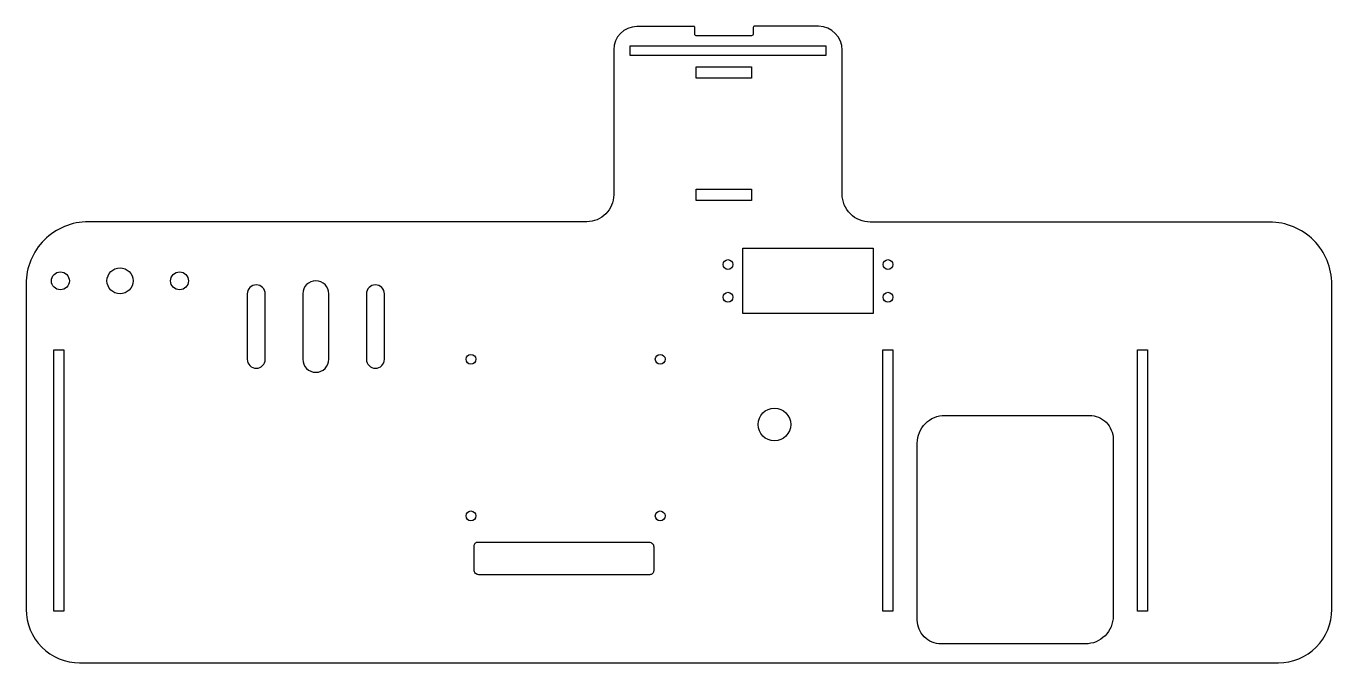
# Model space of a CAD drawing. Extents: x -29 to -13.2, y 38.6 to 46.3.
import ezdxf

# ---------------------------------------------------------------- set-up
doc = ezdxf.new("R2010")
doc.units = 0
doc.layers.get('0').update_dxf_attribs({"linetype": 'continuous'})

# ---------------------------------------------------------------- blocks, each defined once
blk = doc.blocks.new('SCALE')
at = {"color": 7}
for points in [[(-18.81, 43.937, -0.414214), (-19.148, 44.275), (-19.148, 46.008, 0.407504), (-19.433, 46.3), (-20.205, 46.3, 0.414214), (-20.22, 46.285), (-20.22, 46.206, -0.414214), (-20.241, 46.184), (-20.911, 46.184, -0.414214), (-20.927, 46.2), (-20.927, 46.289, 0.414214), (-20.932, 46.294), (-21.625, 46.294, 0.412118), (-21.904, 46.012), (-21.904, 44.265, -0.414214), (-22.228, 43.941), (-28.239, 43.941, 0.414214), (-28.991, 43.19), (-28.991, 39.267, 0.414214), (-28.345, 38.622), (-13.887, 38.622, 0.414214), (-13.242, 39.267), (-13.242, 43.185, 0.414214), (-13.994, 43.937)], [(-26.106, 43.071, 1), (-26.323, 43.071), (-26.323, 42.283, 1), (-26.106, 42.283)], [(-25.654, 42.283, 1), (-25.339, 42.283), (-25.339, 43.071, 1), (-25.654, 43.071)], [(-24.886, 42.283, 1), (-24.669, 42.283), (-24.669, 43.071, 1), (-24.886, 43.071)], [(-18.242, 39.137), (-18.242, 41.272, -0.414214), (-17.908, 41.606), (-16.167, 41.606, -0.414214), (-15.88, 41.32), (-15.88, 39.185, -0.414214), (-16.214, 38.851), (-17.955, 38.851, -0.414214)], [(-23.539, 40.079), (-21.477, 40.079, -0.414214), (-21.421, 40.023), (-21.421, 39.733, -0.414214), (-21.469, 39.685), (-23.531, 39.685, -0.414214), (-23.587, 39.741), (-23.587, 40.031, -0.414214)]]:
    blk.add_lwpolyline(points, format="xyb", close=True, dxfattribs=at)
for points in [[(-21.707, 46.063), (-19.344, 46.063), (-19.344, 45.945), (-21.707, 45.945)], [(-20.911, 45.809), (-20.241, 45.809), (-20.241, 45.671), (-20.911, 45.671)], [(-20.911, 44.334), (-20.241, 44.334), (-20.241, 44.196), (-20.911, 44.196)], [(-20.348, 43.622), (-18.774, 43.622), (-18.774, 42.835), (-20.348, 42.835)], [(-28.656, 42.395), (-28.537, 42.395), (-28.537, 39.245), (-28.656, 39.245)], [(-18.656, 42.395), (-18.537, 42.395), (-18.537, 39.245), (-18.656, 39.245)], [(-15.585, 42.395), (-15.467, 42.395), (-15.467, 39.245), (-15.585, 39.245)]]:
    blk.add_lwpolyline(points, close=True, dxfattribs=at)
for centre, radius in [((-20.526, 43.425), 0.0591), ((-18.596, 43.425), 0.0591), ((-28.577, 43.228), 0.108), ((-27.858, 43.228), 0.157), ((-27.14, 43.228), 0.108), ((-20.526, 43.031), 0.0591), ((-18.596, 43.031), 0.0591), ((-23.626, 42.283), 0.0591), ((-21.343, 42.283), 0.0591), ((-19.965, 41.496), 0.197), ((-23.626, 40.394), 0.0591), ((-21.343, 40.394), 0.0591)]:
    blk.add_circle(centre, radius, dxfattribs=at)

msp = doc.modelspace()

# ---------------------------------------------------------------- block references
at = {"color": 7}
msp.add_blockref('SCALE', (0, 0), dxfattribs=at)

doc.saveas('drawing.dxf')
